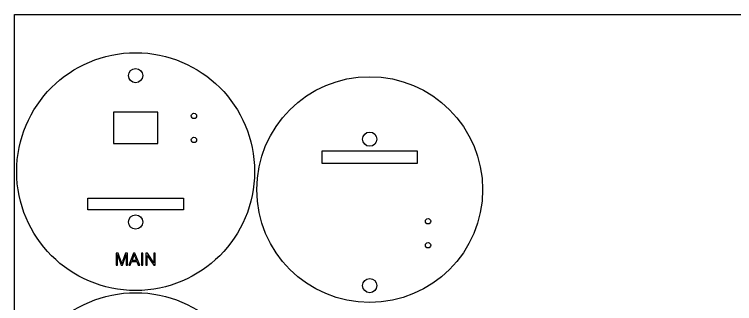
# Model space of a CAD drawing. Header units: millimetres. Extents: x 0 to 600, y -305 to 0.
# Drawn here: x 0 to 300, y -120.5 to 0 of the extents above; entities that cross this region are included whole.
import ezdxf

# ---------------------------------------------------------------- set-up
doc = ezdxf.new("R2010")
doc.units = ezdxf.units.MM
for name, color, linetype in [('BOARDS', 7, 'CONTINUOUS'), ('CUTOUTS D 5.0', 5, 'CONTINUOUS'), ('HOLES DIAM 2.3 D 5.0', 5, 'CONTINUOUS'), ('HOLES DIAM 6.0 D 5.0', 5, 'CONTINUOUS'), ('INSETS D 0.1', 3, 'CONTINUOUS'), ('INSETS D 1.0', 3, 'CONTINUOUS'), ('PERIMETER D 5.0', 5, 'CONTINUOUS')]:
    doc.layers.add(name, color=color, linetype=linetype)

msp = doc.modelspace()

# ---------------------------------------------------------------- linework, layer by layer
at = {"layer": 'BOARDS'}
msp.add_lwpolyline([(0, 0), (600, 0), (600, -305), (0, -305)], close=True, dxfattribs=at)
at = {"layer": 'CUTOUTS D 5.0'}
for points in [[(167.96, -61.96), (167.96, -57.04), (128.04, -57.04), (128.04, -61.96)], [(30.54, -76.54), (70.46, -76.54), (70.46, -81.46), (30.54, -81.46)]]:
    msp.add_lwpolyline(points, close=True, dxfattribs=at)
at = {"layer": 'HOLES DIAM 2.3 D 5.0'}
for centre in [(74.8, -42.3), (74.8, -52.3), (172.3, -86.2), (172.3, -96.2)]:
    msp.add_circle(centre, 1.11, dxfattribs=at)
at = {"layer": 'HOLES DIAM 6.0 D 5.0'}
for centre in [(50.5, -25.5), (148, -52), (50.5, -86.5), (148, -113)]:
    msp.add_circle(centre, 2.96, dxfattribs=at)
at = {"layer": 'INSETS D 0.1'}
for p, q in [((43.28, -99.54), (42.35, -99.54)), ((42.35, -99.54), (42.35, -104.46)), ((42.91, -104.46), (42.91, -100)), ((42.91, -100), (44.43, -104.46)), ((44.46, -103.05), (43.28, -99.54)), ((44.97, -104.46), (46.49, -100.08)), ((46.22, -99.54), (45.04, -102.99)), ((47.05, -99.54), (46.22, -99.54)), ((46.49, -100.08), (46.49, -104.46)), ((47.05, -104.46), (47.05, -99.54)), ((48.99, -102.49), (49.56, -100.97)), ((50.26, -101.05), (50.8, -102.49)), ((42.35, -104.46), (42.91, -104.46)), ((44.43, -104.46), (44.97, -104.46)), ((46.49, -104.46), (47.05, -104.46)), ((50.8, -102.49), (48.99, -102.49))]:
    msp.add_line(p, q, dxfattribs=at)
for points in [[(51.56, -104.46), (52.22, -104.46), (50.21, -99.54), (49.55, -99.54), (47.66, -104.46), (48.28, -104.46), (48.83, -102.95), (50.97, -102.95)], [(53.55, -99.54), (52.97, -99.54), (52.97, -104.46), (53.55, -104.46)], [(58.03, -104.46), (58.65, -104.46), (58.65, -99.54), (58.09, -99.54), (58.09, -103.56), (55.4, -99.54), (54.79, -99.54), (54.79, -104.46), (55.34, -104.46), (55.34, -100.44)]]:
    msp.add_lwpolyline(points, close=True, dxfattribs=at)
for points, knots in [([(49.86, -99.87), (49.85, -99.92), (49.84, -99.97), (49.83, -100.02), (49.79, -100.18), (49.76, -100.34), (49.71, -100.49), (49.67, -100.65), (49.61, -100.81), (49.56, -100.97)], [-0.0153682, -0.0153682, -0.0153682, -0.0153682, 0, 0, 0, 0.0492826, 0.0492826, 0.0492826, 0.0992509, 0.0992509, 0.0992509, 0.0992509]), ([(50.26, -101.05), (50.19, -100.86), (50.12, -100.67), (50.05, -100.47), (50, -100.32), (49.95, -100.17), (49.9, -100.01), (49.89, -99.96), (49.87, -99.92), (49.86, -99.87)], [0, 0, 0, 0, 0.0611193, 0.0611193, 0.0611193, 0.1096047, 0.1096047, 0.1096047, 0.124984, 0.124984, 0.124984, 0.124984]), ([(44.46, -103.05), (44.5, -103.2), (44.55, -103.34), (44.6, -103.48), (44.63, -103.59), (44.66, -103.69), (44.69, -103.79), (44.71, -103.83), (44.72, -103.87), (44.73, -103.91)], [0, 0, 0, 0, 0.04548803, 0.04548803, 0.04548803, 0.07776737, 0.07776737, 0.07776737, 0.09053119, 0.09053119, 0.09053119, 0.09053119]), ([(44.73, -103.91), (44.75, -103.87), (44.76, -103.83), (44.77, -103.79), (44.81, -103.68), (44.84, -103.57), (44.88, -103.46), (44.93, -103.3), (44.98, -103.15), (45.04, -102.99)], [-0.01276375, -0.01276375, -0.01276375, -0.01276375, 0, 0, 0, 0.0354043, 0.0354043, 0.0354043, 0.08445122, 0.08445122, 0.08445122, 0.08445122])]:
    msp.add_open_spline(points, degree=3, knots=knots, dxfattribs=at)
at = {"layer": 'INSETS D 1.0'}
msp.add_lwpolyline([(59.76, -53.81), (59.76, -40.79), (41.24, -40.79), (41.24, -53.81)], close=True, dxfattribs=at)
at = {"layer": 'PERIMETER D 5.0'}
for centre, radius in [((50.5, -65.5), 49.54), ((148, -73), 47.04), ((50.5, -165.5), 49.54)]:
    msp.add_circle(centre, radius, dxfattribs=at)

doc.saveas('drawing.dxf')
